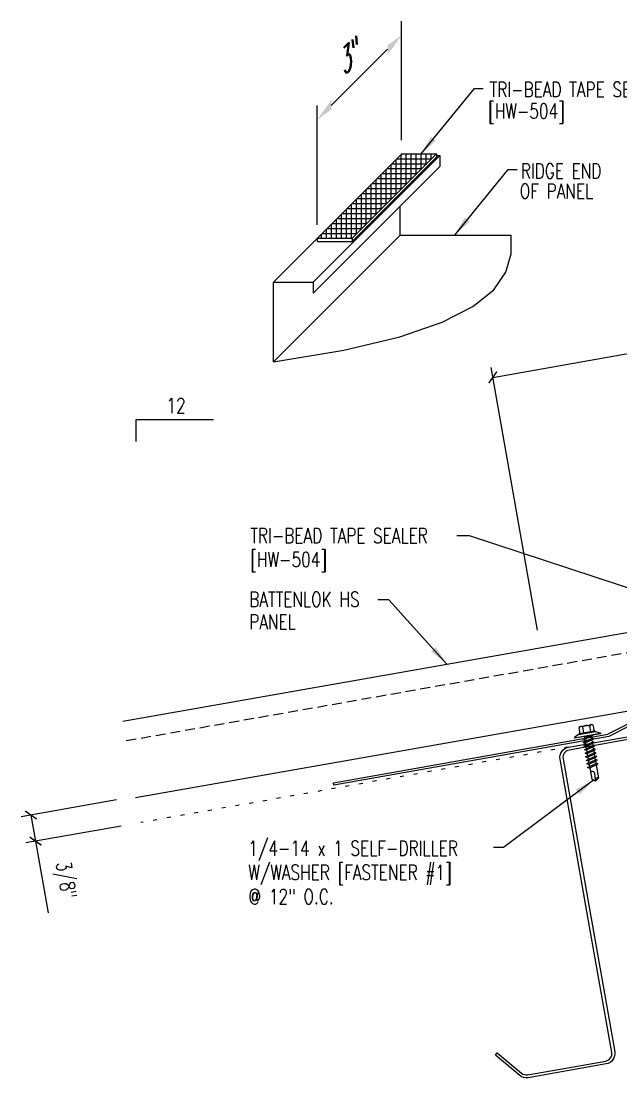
# Model space of a CAD drawing. Header units: inches. Extents: x -2 to 189, y 14 to 99.
# Drawn here: x -2.14 to 12.93, y 13.7 to 40.24 of the extents above; entities that cross this region are included whole.
import ezdxf
from ezdxf.enums import TextEntityAlignment as Align

# ---------------------------------------------------------------- set-up
doc = ezdxf.new("R2010")
doc.units = ezdxf.units.IN
doc.header["$MEASUREMENT"] = 0
for name, pattern in [('CENTER2', [1.125, 0.75, -0.125, 0.125, -0.125]), ('DASH2', [0.1875, 0.125, -0.0625]), ('DOT', [0.25, 0, -0.25])]:
    doc.linetypes.add(name, pattern=pattern)
for name, color, linetype in [('DIM', 2, 'Continuous'), ('FASTENER', 9, 'Continuous'), ('MARK', 1, 'Continuous'), ('PANEL', 11, 'Continuous'), ('PURLIN', 1, 'Continuous'), ('SEALANT', 253, 'CENTER2'), ('STLA', 12, 'Continuous'), ('TAPE', 8, 'Continuous'), ('TEXT', 2, 'Continuous'), ('TEXT1', 7, 'Continuous')]:
    doc.layers.add(name, color=color, linetype=linetype)
doc.styles.add('ROMANS', font='ROMANS.SHX', dxfattribs={"width": 0.75, "height": 0.5})
doc.styles.add('TEXT1', font='ROMANS.shx', dxfattribs={"width": 0.75, "height": 0.375})
doc.dimstyles.new('DETAIL', dxfattribs={"dimscale": 4, "dimtxt": 0.375, "dimasz": 0.0625, "dimexe": 0.0625, "dimexo": 0.125, "dimgap": 0.0625, "dimtad": 1, "dimdec": 4, "dimzin": 3, "dimdsep": 46, "dimlunit": 4, "dimtxsty": 'TEXT1', "dimblk": 'ARCHTICK', "dimcen": 0.0625, "dimclrd": 7, "dimclre": 7, "dimclrt": 2, "dimadec": 0, "dimazin": 0, "dimtfac": 0.59375, "dimtdec": 4, "dimtmove": 0, "dimatfit": 3, "dimfxl": 0, "dimfrac": 2, "dimtolj": 1, "dimtzin": 3, "dimarcsym": 0})
doc.dimstyles.new('DETAIL$7', dxfattribs={"dimscale": 4, "dimtxt": 0.375, "dimasz": 0.125, "dimexe": 0.0625, "dimexo": 0.125, "dimgap": 0.0625, "dimtad": 1, "dimdec": 4, "dimzin": 3, "dimdsep": 46, "dimlunit": 4, "dimtxsty": 'TEXT1', "dimblk": 'ARCHTICK', "dimcen": 0.0625, "dimclrd": 7, "dimclre": 7, "dimclrt": 2, "dimadec": 0, "dimazin": 0, "dimtfac": 0.59375, "dimtdec": 4, "dimtmove": 0, "dimatfit": 3, "dimfxl": 0, "dimfrac": 2, "dimtolj": 1, "dimtzin": 3, "dimarcsym": 0})

# ---------------------------------------------------------------- blocks, each defined once
blk = doc.blocks.new('_ArchTick')
at = {"color": 0, "linetype": 'ByBlock', "const_width": 0.15}
blk.add_lwpolyline([(-0.5, -0.5), (0.5, 0.5)], dxfattribs=at)
blk = doc.blocks.new('*D16')
at = {"layer": 'DEFPOINTS', "color": 0}
for p in [(21.516, 33.376), (10.919, 24.457), (23.162, 24.046)]:
    blk.add_point(p, dxfattribs=at)
at = {"layer": 'DIM', "color": 7, "lineweight": -2}
for p, q in [((23.075, 24.538), (21.473, 33.622)), ((9.713, 31.295), (21.516, 33.376)), ((10.832, 24.949), (9.669, 31.541))]:
    blk.add_line(p, q, dxfattribs=at)
at = {"layer": 'DIM', "color": 7, "lineweight": -2, "xscale": 0.25, "yscale": 0.25, "zscale": 0.25}
for p, rotation in [((21.516, 33.376), 10), ((9.713, 31.295), 190)]:
    blk.add_blockref('_ArchTick', p, dxfattribs=dict(at, rotation=rotation))
at = {"layer": 'DIM', "color": 2, "insert": (15.532, 32.802), "char_height": 0.375, "attachment_point": 5, "rotation": 10, "style": 'TEXT1'}
blk.add_mtext('\\A1;12"', dxfattribs=at)
blk = doc.blocks.new('*D18')
at = {"layer": 'DEFPOINTS', "color": 0}
for p in [(0.752, 20.77), (0.868, 20.115), (-1.776, 19.649)]:
    blk.add_point(p, dxfattribs=at)
at = {"layer": 'DIM', "color": 7, "lineweight": -2}
for p, q in [((0.26, 20.683), (-2.138, 20.261)), ((-1.892, 20.304), (-1.776, 19.649)), ((0.375, 20.028), (-2.023, 19.605)), ((-1.776, 19.649), (-1.459, 17.851))]:
    blk.add_line(p, q, dxfattribs=at)
at = {"layer": 'DIM', "color": 7, "lineweight": -2, "xscale": 0.25, "yscale": 0.25, "zscale": 0.25}
for p, rotation in [((-1.892, 20.304), 99.99999999999906), ((-1.776, 19.649), 279.9999999999991)]:
    blk.add_blockref('_ArchTick', p, dxfattribs=dict(at, rotation=rotation))
at = {"layer": 'DIM', "color": 2, "insert": (-1.058, 18.658), "char_height": 0.375, "attachment_point": 5, "rotation": 280, "style": 'TEXT1'}
blk.add_mtext('\\A1;3/8"', dxfattribs=at)
blk = doc.blocks.new('dsc-HW-504')
at = {"layer": 'TEXT', "style": 'TEXT1', "width": 0.75}
for s, p in [('TRI-BEAD TAPE SEALER', (0, 0)), ('[HW-504]', (0, -0.6))]:
    blk.add_text(s, height=0.375, dxfattribs=at).set_placement(p)
at = {"layer": 'TEXT', "style": 'TEXT1', "flags": 1}
for tag, p in [('COLOR', (0, -1.2)), ('CALC', (0, -1.2)), ('OPT1', (0, -1.2)), ('OPT2', (0, -1.2)), ('OPT3', (0, -1.2)), ('GAGE', (0, -1.2)), ('SHPLN', (0, -1.2)), ('PART', (0, -1.2)), ('DESCRIPTION', (0, -1.2)), ('MULTIPLE', (0, -1.2)), ('SPARE1', (0, -1.8)), ('SPARE2', (0, -1.8)), ('SPARE3', (0, -1.8)), ('SPARE4', (0, -1.8)), ('SPARE5', (0, -1.8)), ('SPARE6', (0, -1.8)), ('SPARE7', (0, -1.8)), ('SPARE8', (0, -1.8)), ('SPARE9', (0, -1.8)), ('SPARE10', (0, -1.8))]:
    blk.add_attdef(tag, p, '', height=0.375, dxfattribs=at)
blk = doc.blocks.new('slopl1')
at = {"layer": 'MARK', "color": 6}
blk.add_lwpolyline([(0, 0), (0, 0.1368), (0.4871, 0.1368)], dxfattribs=at)
at = {"layer": 'MARK', "color": 2, "style": 'TEXT1', "width": 0.75}
blk.add_text('12', height=0.09375, dxfattribs=at).set_placement((0.1909, 0.1779))
blk.add_attdef('SLOPL1', text='', height=0.0938, dxfattribs=at).set_placement((-0.0549, 0.0243), align=Align.RIGHT)
blk = doc.blocks.new('A$C2A6C4B26')
at = {"layer": 'STLA'}
for p, q in [((-9.922, 5.316), (-10.883, 4.827)), ((-9.894, 5.261), (-10.855, 4.771)), ((-17.777, 3.611), (-10.883, 4.827)), ((-10.855, 4.771), (-17.766, 3.553)), ((-17.766, 3.553), (-17.777, 3.611))]:
    blk.add_line(p, q, dxfattribs=at)
blk = doc.blocks.new('SD9')
at = {"layer": 'FASTENER'}
for p, q in [((-0.181, 0.276), (-0.181, 0.137)), ((-0.135, 0.302), (0.135, 0.302)), ((-0.089, 0.276), (-0.089, 0.137)), ((0.089, 0.276), (0.089, 0.137)), ((0.181, 0.276), (0.181, 0.137)), ((-0.217, 0.114), (-0.326, 0.059)), ((-0.326, 0.059), (-0.326, 0.049)), ((-0.326, 0.049), (0.326, 0.049)), ((-0.217, 0.114), (0.217, 0.114)), ((-0.193, 0.137), (0.193, 0.137)), ((-0.193, 0.119), (0.193, 0.119)), ((-0.181, 0.137), (0.181, 0.137)), ((-0.139, -0.016), (0.046, 0.037)), ((-0.104, -0.036), (0.139, 0.033)), ((-0.086, 0.037), (-0.086, -0.001)), ((-0.086, 0.037), (0.086, 0.037)), ((0.086, 0.037), (0.133, 0.037)), ((0.086, 0.018), (0.086, -0.042)), ((0.139, 0.033), (0.133, 0.037)), ((0.217, 0.114), (0.326, 0.059)), ((0.326, 0.059), (0.326, 0.049)), ((-0.104, -0.036), (-0.139, -0.016)), ((-0.139, -0.107), (0.104, -0.038)), ((-0.104, -0.127), (-0.139, -0.107)), ((-0.139, -0.198), (0.104, -0.128)), ((-0.104, -0.218), (-0.139, -0.198)), ((-0.139, -0.289), (0.104, -0.219)), ((-0.104, -0.127), (0.139, -0.058)), ((-0.104, -0.218), (0.139, -0.149)), ((-0.104, -0.309), (0.139, -0.239)), ((-0.086, -0.031), (-0.086, -0.092)), ((-0.086, -0.122), (-0.086, -0.183)), ((-0.086, -0.213), (-0.086, -0.274)), ((0.086, -0.073), (0.086, -0.133)), ((0.086, -0.164), (0.086, -0.224)), ((0.086, -0.255), (0.086, -0.315)), ((0.139, -0.058), (0.104, -0.038)), ((0.139, -0.149), (0.104, -0.128)), ((0.139, -0.239), (0.104, -0.219)), ((-0.104, -0.309), (-0.139, -0.289)), ((-0.139, -0.38), (0.104, -0.31)), ((-0.104, -0.4), (-0.139, -0.38)), ((-0.139, -0.47), (0.104, -0.401)), ((-0.104, -0.491), (-0.139, -0.47)), ((-0.139, -0.561), (0.104, -0.492)), ((-0.104, -0.4), (0.139, -0.33)), ((-0.104, -0.491), (0.139, -0.421)), ((-0.104, -0.581), (0.139, -0.512)), ((-0.086, -0.304), (-0.086, -0.364)), ((-0.086, -0.395), (-0.086, -0.455)), ((-0.086, -0.486), (-0.086, -0.546)), ((0.086, -0.345), (0.086, -0.406)), ((0.086, -0.436), (0.086, -0.497)), ((0.086, -0.527), (0.086, -0.588)), ((0.139, -0.33), (0.104, -0.31)), ((0.139, -0.421), (0.104, -0.401)), ((0.139, -0.512), (0.104, -0.492)), ((-0.104, -0.581), (-0.139, -0.561)), ((-0.139, -0.652), (0.104, -0.583)), ((-0.104, -0.672), (-0.139, -0.652)), ((-0.139, -0.743), (0.104, -0.674)), ((-0.104, -0.763), (-0.139, -0.743)), ((-0.104, -0.672), (0.139, -0.603)), ((-0.104, -0.763), (0.139, -0.694)), ((-0.086, -0.577), (-0.086, -0.637)), ((-0.086, -0.667), (-0.086, -0.728)), ((-0.086, -0.758), (-0.086, -1.05)), ((0.086, -0.618), (0.086, -0.679)), ((0.086, -0.709), (0.086, -1.05)), ((0.139, -0.603), (0.104, -0.583)), ((0.139, -0.694), (0.104, -0.674)), ((0, -1.111), (-0.086, -1.05)), ((-0.002, -1.095), (0.014, -0.909)), ((0, -1.111), (0.086, -1.05))]:
    blk.add_line(p, q, dxfattribs=at)
blk.add_lwpolyline([(-0.331, 0.037), (-0.331, 0.049), (0.331, 0.049), (0.331, 0.037)], close=True, dxfattribs=at)
for centre, radius, start, end in [((-0.135, 0.25), 0.0527, 29.8754, 150.1246), ((0, 0.138), 0.164, 56.9974, 123.0026), ((0.135, 0.25), 0.0527, 29.8754, 150.1246), ((-0.193, 0.128), 0.00894, 90, 270), ((0.193, 0.128), 0.00894, 270, 90), ((-0.046, -0.921), 0.0615, 11.1445, 130.906), ((0.054, -1.097), 0.0563, 55.4585, 194.8454)]:
    blk.add_arc(centre, radius, start, end, dxfattribs=at)
blk = doc.blocks.new('FD-F1')
at = {"style": 'TEXT1', "width": 0.75}
blk.add_attdef('COLOR', (0.0047, -0.4962), '', height=0.0938, dxfattribs=at)
at = {"layer": 'TEXT', "style": 'TEXT1', "width": 0.75}
for s, p in [('1/4-14 x 1 SELF-DRILLER', (0.0047, -0.0408)), ('W/WASHER [FASTENER #1]', (0.0047, -0.1926))]:
    blk.add_text(s, height=0.09375, dxfattribs=at).set_placement(p)
blk.add_attdef('(QUANTITY)', (0.0047, -0.3444), '', height=0.0938, dxfattribs=at)
blk = doc.blocks.new('A$C415C3986')
at = {"layer": 'DEFPOINTS', "color": 0, "linetype": 'ByBlock'}
blk.add_point((1.015, 0.946), dxfattribs=at)
at = {"layer": 'DIM', "color": 7, "linetype": 'ByBlock'}
for p, q in [((1.015, -1.693), (1.015, 1.3)), ((-0.753, -0.822), (0.661, 0.593)), ((-1.106, -3.814), (-1.106, -0.822))]:
    blk.add_line(p, q, dxfattribs=at)
for points in [[(0.661, 0.694), (0.661, 0.451), (1.015, 0.946)], [(-0.753, -0.686), (-0.753, -0.923), (-1.106, -1.175)]]:
    blk.add_solid(points, dxfattribs=at)

msp = doc.modelspace()

# ---------------------------------------------------------------- hatches: boundary and pattern name
at = {"layer": 'SEALANT'}
h = msp.add_hatch(dxfattribs=at)
h.set_pattern_fill('NET', color=256, style=0)
h.set_pattern_definition([(0, (0.6601, 1.1602), (0, 0.125), []), (90, (0.6601, 1.1602), (-0.125, 8e-18), [])])
h.paths.add_polyline_path([(5.30546, 34.78949), (6.18046, 34.78949), (8.30178, 36.91081), (7.42678, 36.91081)])

# ---------------------------------------------------------------- linework, layer by layer
at = {"layer": 'DIM', "linetype": 'DOT'}
msp.add_line((11.61615, 22.01024), (0.86757, 20.11498), dxfattribs=at)
at = {"layer": 'PANEL'}
for p, q in [((4.19977, 33.68732), (7.38175, 36.8693)), ((5.19977, 33.68732), (8.38175, 36.8693)), ((7.38175, 36.8693), (7.38526, 36.8693)), ((8.30178, 36.8693), (8.38175, 36.8693)), ((8.38175, 36.8693), (8.38175, 36.58847)), ((5.19977, 33.40649), (8.38175, 36.58847)), ((7.38175, 34.8693), (7.38175, 35.58847)), ((7.38175, 34.8693), (7.38175, 35.58847)), ((4.19977, 31.68732), (7.38175, 34.8693)), ((7.38175, 34.8693), (10.17324, 34.8693)), ((4.19977, 31.68732), (4.19977, 33.68732)), ((4.19977, 33.68732), (5.19977, 33.68732)), ((5.19977, 33.68732), (5.19977, 33.40649))]:
    msp.add_line(p, q, dxfattribs=at)
at = {"layer": 'PANEL', "color": 8, "linetype": 'DASH2', "ltscale": 2}
msp.add_line((0.50467, 22.17239), (17.87629, 25.22694), dxfattribs=at)
at = {"layer": 'PANEL'}
for points in [[(4.19977, 31.68732), (5.97339, 31.97837), (7.37382, 32.30978), (8.44096, 32.67652), (9.21469, 33.07356), (9.7349, 33.49585), (10.04147, 33.93837), (10.17429, 34.39608), (10.17325, 34.86395)], [(0.73624, 20.74247), (18.12785, 23.80025), (17.79097, 25.71078), (0.41947, 22.65625)]]:
    msp.add_lwpolyline(points, dxfattribs=at)
at = {"layer": 'PURLIN'}
msp.add_lwpolyline([(9.82502, 14.3354), (10.43612, 13.82262, 0.22169466), (10.5892, 13.7816), (12.5495, 14.12726, 0.41421356), (12.70159, 14.34447), (12.05253, 18.02548), (11.40346, 21.7065, -0.41421356), (11.61615, 22.01024), (13.33024, 22.31248, -0.22169466), (13.54431, 22.25512), (14.15541, 21.74235), (14.10739, 21.68513), (13.49629, 22.1979, 0.22169466), (13.34321, 22.23892), (11.62912, 21.93668, 0.41421356), (11.47703, 21.71947), (12.12609, 18.03845), (12.77515, 14.35744, -0.41421356), (12.56247, 14.05369), (10.60217, 13.70804, -0.22169466), (10.3881, 13.7654), (9.777, 14.27817)], format="xyb", close=True, dxfattribs=at)
at = {"layer": 'TAPE'}
for p, q in [((5.30546, 34.78949), (7.42678, 36.91081)), ((6.18046, 34.78949), (8.30178, 36.91081)), ((7.42678, 36.91081), (8.30178, 36.91081)), ((8.30178, 36.91081), (8.30178, 36.82441)), ((6.18046, 34.70309), (8.30178, 36.82441)), ((5.30546, 34.78949), (6.18046, 34.78949)), ((5.30546, 34.70309), (5.30546, 34.78949)), ((6.18046, 34.78949), (6.18046, 34.70309)), ((5.30546, 34.70309), (6.18046, 34.70309))]:
    msp.add_line(p, q, dxfattribs=at)
for p in [(7.42197, 36.89369), (5.30065, 34.77237)]:
    msp.add_point(p, dxfattribs=at)

# ---------------------------------------------------------------- block references
msp.add_blockref('A$C2A6C4B26', (23.48438, 17.50418))
at = {"layer": 'FASTENER', "rotation": 10}
msp.add_blockref('SD9', (12.10063, 22.25215), dxfattribs=at)
at = {"layer": 'MARK', "xscale": 4, "yscale": 4, "zscale": 4}
msp.add_blockref('slopl1', (0.74885, 29.68774), dxfattribs=at)
at = {"layer": 'TEXT'}
for name, p in [('A$C415C3986', (6.40697, 38.94031)), ('dsc-HW-504', (3.61891, 27.13373))]:
    msp.add_blockref(name, p, dxfattribs=at)
at = {"layer": 'TEXT', "xscale": 4, "yscale": 4, "zscale": 4}
msp.add_blockref('FD-F1', (3.54968, 19.44623), dxfattribs=at).add_auto_attribs({'(QUANTITY)': '@ 12" O.C.'})

# ---------------------------------------------------------------- texts
at = {"layer": 'TEXT', "style": 'TEXT1', "width": 0.75}
for s, p in [('TRI-BEAD TAPE SEALER', (9.62988, 38.3374)), ('[HW-504]', (9.59352, 37.79392)), ('RIDGE END ', (10.41521, 36.2894)), ('OF PANEL', (10.38956, 35.78338)), ('BATTENLOK HS', (3.59279, 25.53367)), ('PANEL', (3.59279, 24.96753))]:
    msp.add_text(s, height=0.375, dxfattribs=at).set_placement(p)
at = {"layer": 'TEXT1', "color": 2, "style": 'ROMANS', "oblique": 40, "width": 0.75}
msp.add_text('3"', height=0.5, rotation=45, dxfattribs=at).set_placement((5.97409, 38.85939))

# ---------------------------------------------------------------- dimensions: what is measured, and where the dimension line sits
at = {"layer": 'DIM'}
dim = msp.add_linear_dim(base=(21.51647, 33.37628), p1=(10.91851, 24.45678), p2=(23.16165, 24.04603), angle=10, text='12"', dimstyle='DETAIL', override={"dimlunit": 4}, dxfattribs=at)
dim.commit()
dim.dimension.update_dxf_attribs({"geometry": '*D16', "text_midpoint": (15.53244, 32.80165)})
dim = msp.add_linear_dim(base=(-1.7763, 19.64879), p1=(0.75205, 20.77013), p2=(0.86757, 20.11498), angle=280, text='3/8"', dimstyle='DETAIL', dxfattribs=at)
dim.commit()
dim.dimension.update_dxf_attribs({"geometry": '*D18', "text_midpoint": (-1.58521, 18.56507), "dimtype": 160})

# ---------------------------------------------------------------- leaders
for points in [[(14.87557, 25.42435), (9.12958, 27.31213), (8.80576, 27.31213)], [(8.55877, 24.09417), (7.10407, 25.70747), (6.82072, 25.70747)], [(12.24581, 21.18036), (9.97727, 19.49107), (9.73021, 19.49107)]]:
    msp.add_leader(points, dimstyle='DETAIL$7')
at = {"layer": 'TEXT'}
for points in [[(7.90665, 36.8998), (9.24901, 38.54805), (9.47278, 38.54805)], [(8.75589, 34.8693), (10.09825, 36.51756), (10.32201, 36.51756)]]:
    msp.add_leader(points, dimstyle='DETAIL$7', override={"dimgap": 0.0625, "dimtad": 0}, dxfattribs=at)

doc.saveas('drawing.dxf')
